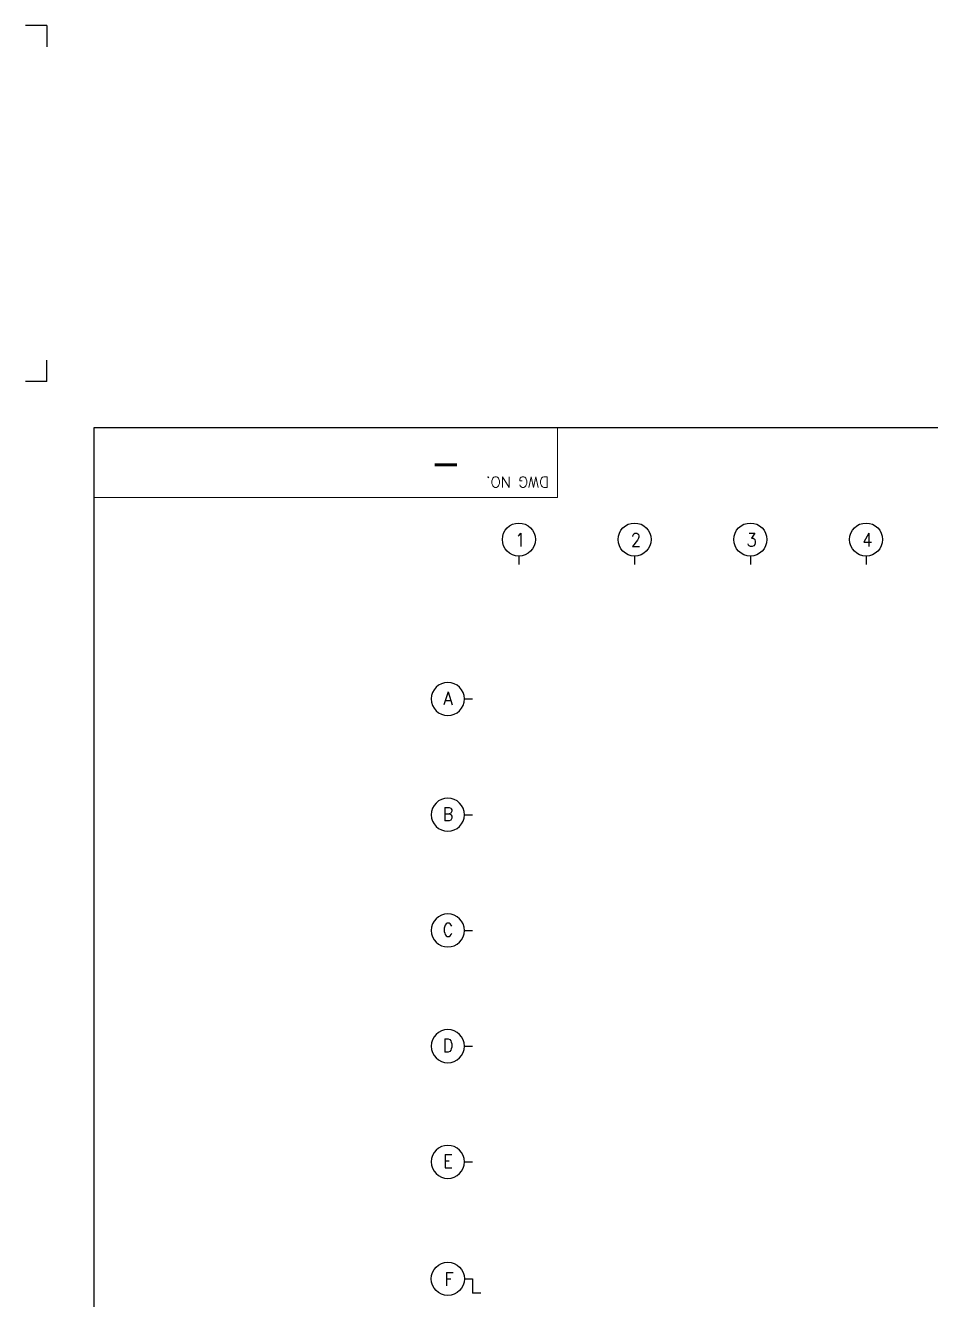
# Model space of a CAD drawing. Extents: x -59767 to 1106559, y -1290 to 1129522.
# Drawn here: x -1290 to 53455, y 581354 to 658417 of the extents above; entities that cross this region are included whole.
import ezdxf
from ezdxf.enums import TextEntityAlignment as Align

# ---------------------------------------------------------------- set-up
doc = ezdxf.new("R2010")
doc.units = 0
doc.layers.get('0').update_dxf_attribs({"linetype": 'CONTINUOUS', "lineweight": 9})
for name, color, linetype in [('1', 2, 'CONTINUOUS'), ('15', 1, 'CONTINUOUS'), ('2', 4, 'CONTINUOUS'), ('7', 7, 'CONTINUOUS'), ('DIM', 7, 'CONTINUOUS')]:
    doc.layers.add(name, color=color, linetype=linetype)
doc.layers.add('TEXT', color=3, linetype='CONTINUOUS', lineweight=9)
doc.layers.add('외형선', color=3, linetype='CONTINUOUS', lineweight=9)
doc.styles.add('ROMANS', font='romans.shx', dxfattribs={"bigfont": 'whgtxt.shx'})

# ---------------------------------------------------------------- blocks, each defined once
blk = doc.blocks.new('BUBBLE')
blk.add_line((0, -600), (0, -900))
blk.add_circle((0, 0), 600)

msp = doc.modelspace()

# ---------------------------------------------------------------- linework, layer by layer
at = {"linetype": 'Continuous'}
for p in [(30893.4, 634031.3), (2838.9, 629868.6)]:
    msp.add_line(p, (30893.4, 629868.6), dxfattribs=at)
at = {"layer": '15'}
for p, q in [((178754.5, 634096.6), (2838.9, 634071.4)), ((2838.9, 634071.4), (2838.9, 511844.8))]:
    msp.add_line(p, q, dxfattribs=at)
at = {"layer": '2'}
for p, q in [((0, 658417.4), (-1290.4, 658417.4)), ((0, 658417.4), (0, 657127)), ((0, 636885), (0, 638175.4)), ((0, 636885), (-1290.4, 636885))]:
    msp.add_line(p, q, dxfattribs=at)
at = {"layer": 'DIM', "linetype": 'Continuous'}
for p in [(25757.7, 582604.1), (26257.7, 581729.1)]:
    msp.add_line(p, (25757.7, 581729.1), dxfattribs=at)

# ---------------------------------------------------------------- block references
at = {"layer": '7', "color": 7, "xscale": 1.666666666627862, "yscale": 1.666666666627862, "zscale": 1.666666666627862}
for p in [(28556.3, 627321.9), (35556.3, 627321.9), (42556.8, 627321.9), (49556.8, 627321.9)]:
    msp.add_blockref('BUBBLE', p, dxfattribs=at)
at = {"layer": '7', "color": 7, "yscale": 1.666666666627862, "zscale": 1.666666666627862}
for p, xscale, rotation in [((24256.3, 617679.1), -1.666666666627862, 89.99999999999987), ((24256.3, 610679.1), -1.666666666627862, 89.99999999999987), ((24256.3, 603679.1), -1.666666666627862, 89.99999999999987), ((24256.3, 596679.1), -1.666666666627862, 89.99999999999986), ((24256.3, 589679.1), -1.666666666627862, 89.9999999999999), ((24257.7, 582604.1), 1.666666666627862, 90)]:
    msp.add_blockref('BUBBLE', p, dxfattribs=dict(at, xscale=xscale, rotation=rotation))

# ---------------------------------------------------------------- texts
at = {"layer": '1', "linetype": 'Continuous', "style": 'ROMANS'}
msp.add_text('DWG NO.', height=652.84, rotation=179.999979, dxfattribs=at).set_placement((30369.6, 631124.3))
at = {"layer": 'TEXT', "color": 7, "style": 'ROMANS', "width": 0.9}
for s, p in [('1', (28635.8, 627304.3)), ('2', (35635.8, 627304.3)), ('3', (42636.3, 627304.3)), ('4', (49636.3, 627304.3)), ('A', (24268.1, 617718.5)), ('B', (24268.1, 610718.5)), ('C', (24268.1, 603718.5)), ('D', (24268.1, 596718.4)), ('E', (24268.1, 589718.5)), ('F', (24337.2, 582586.5))]:
    msp.add_text(s, height=800, dxfattribs=at).set_placement(p, align=Align.MIDDLE)
at = {"layer": '외형선', "insert": (25109.8, 630840.6), "char_height": 1737.9, "attachment_point": 1, "rotation": 180, "style": 'ROMANS'}
msp.add_mtext_dynamic_manual_height_columns('{\\C2;-}', width=364.69, gutter_width=20, heights=[-1737.9], dxfattribs=at)

doc.saveas('drawing.dxf')
